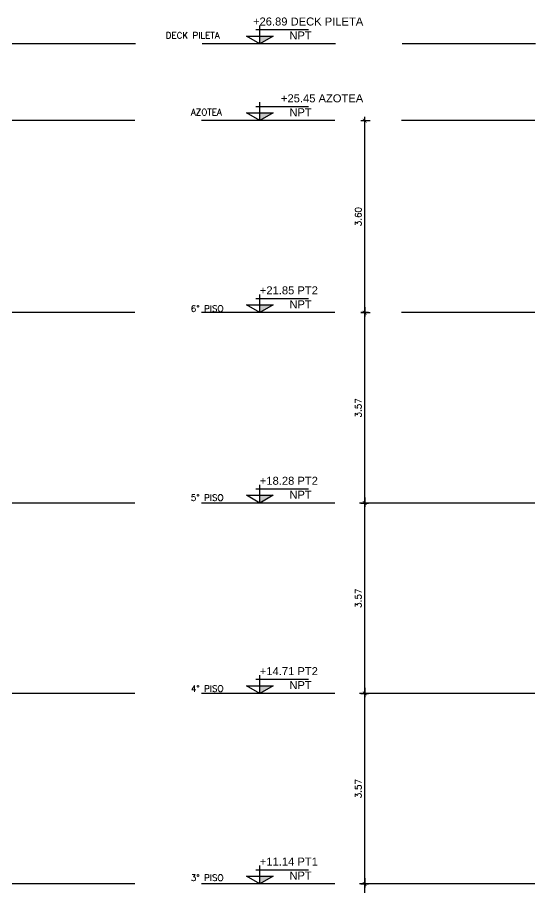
# Model space of a CAD drawing. Header units: metres. Extents: x 126 to 596, y -539 to -70.
# Drawn here: x 366.84 to 376.56, y -386.02 to -369.71 of the extents above; entities that cross this region are included whole.
import ezdxf
from ezdxf.enums import TextEntityAlignment as Align

# ---------------------------------------------------------------- set-up
doc = ezdxf.new("R2010")
doc.units = ezdxf.units.M
doc.header["$LTSCALE"] = 10
doc.linetypes.add('HIDDEN', pattern=[0.375, 0.25, -0.125])
for name, color, linetype in [('A-NIVELES', 1, 'Continuous'), ('Dr Ejes en bloque', 4, 'Continuous'), ('PISO', 251, 'Continuous'), ('TCOTA', 1, 'Continuous'), ('Texto', 3, 'Continuous')]:
    doc.layers.add(name, color=color, linetype=linetype)
doc.styles.add('Arial', font='arial.ttf')
doc.styles.add('COTAS', font='ROMANS.shx', dxfattribs={"width": 0.7})
doc.styles.add('T12', font='romans.shx', dxfattribs={"height": 0.12})
doc.dimstyles.new('DIM50', dxfattribs={"dimtxt": 0.12, "dimasz": 0.07, "dimexe": 0.1, "dimexo": 0.05, "dimgap": 0.06, "dimtad": 1, "dimzin": 4, "dimdsep": 46, "dimtxsty": 'T12', "dimblk1": 'COTA1', "dimblk2": 'COTA1', "dimsah": 1, "dimcen": 0.07, "dimclrt": 3, "dimadec": 0, "dimazin": 0, "dimtfac": 1, "dimtmove": 2, "dimatfit": 0, "dimldrblk": 'COTA1', "dimfxl": 1, "dimtolj": 1, "dimtzin": 4, "dimarcsym": 0})

# ---------------------------------------------------------------- blocks, each defined once
blk = doc.blocks.new('COTA1')
for p, q in [((-1.5, 0), (1, 0)), ((0, 1), (0, -1))]:
    blk.add_line(p, q)
at = {"const_width": 0.2}
blk.add_lwpolyline([(-0.5, -0.5), (0.5, 0.5)], dxfattribs=at)
blk = doc.blocks.new('*D66')
at = {"layer": 'Defpoints', "color": 0, "transparency": 16777216}
for p in [(568.96, -287.074), (570.313, -287.074), (568.96, -290.644)]:
    blk.add_point(p, dxfattribs=at)
at = {"layer": 'TCOTA', "color": 0, "lineweight": -2, "transparency": 16777216}
for p, q in [((570.263, -287.074), (568.86, -287.074)), ((568.96, -290.574), (568.96, -287.144)), ((569.01, -290.644), (569.06, -290.644))]:
    blk.add_line(p, q, dxfattribs=at)
at = {"layer": 'TCOTA', "color": 0, "lineweight": -2, "transparency": 16777216, "xscale": 0.07, "yscale": 0.07, "zscale": 0.07}
for p, rotation in [((568.96, -287.074), 90), ((568.96, -290.644), 270)]:
    blk.add_blockref('COTA1', p, dxfattribs=dict(at, rotation=rotation))
at = {"layer": 'TCOTA', "color": 3, "transparency": 16777216, "insert": (568.84, -288.859), "char_height": 0.12, "attachment_point": 5, "rotation": 90, "style": 'T12'}
blk.add_mtext('\\A1;3.57', dxfattribs=at)
blk = doc.blocks.new('*D67')
at = {"layer": 'Defpoints', "color": 0, "transparency": 16777216}
for p in [(568.96, -276.364), (568.96, -276.364), (570.313, -279.934)]:
    blk.add_point(p, dxfattribs=at)
at = {"layer": 'TCOTA', "color": 0, "lineweight": -2, "transparency": 16777216}
for p, q in [((569.01, -276.364), (569.06, -276.364)), ((568.96, -279.864), (568.96, -276.434)), ((570.263, -279.934), (568.86, -279.934))]:
    blk.add_line(p, q, dxfattribs=at)
at = {"layer": 'TCOTA', "color": 0, "lineweight": -2, "transparency": 16777216, "xscale": 0.07, "yscale": 0.07, "zscale": 0.07}
for p, rotation in [((568.96, -276.364), 90), ((568.96, -279.934), 270)]:
    blk.add_blockref('COTA1', p, dxfattribs=dict(at, rotation=rotation))
at = {"layer": 'TCOTA', "color": 3, "transparency": 16777216, "insert": (568.84, -278.149), "char_height": 0.12, "attachment_point": 5, "rotation": 90, "style": 'T12'}
blk.add_mtext('\\A1;3.57', dxfattribs=at)
blk = doc.blocks.new('*D68')
at = {"layer": 'Defpoints', "color": 0, "transparency": 16777216}
for p in [(568.96, -283.504), (570.313, -283.504), (570.313, -287.074)]:
    blk.add_point(p, dxfattribs=at)
at = {"layer": 'TCOTA', "color": 0, "lineweight": -2, "transparency": 16777216}
for p, q in [((570.263, -283.504), (568.86, -283.504)), ((568.96, -287.004), (568.96, -283.574)), ((570.263, -287.074), (568.86, -287.074))]:
    blk.add_line(p, q, dxfattribs=at)
at = {"layer": 'TCOTA', "color": 0, "lineweight": -2, "transparency": 16777216, "xscale": 0.07, "yscale": 0.07, "zscale": 0.07}
for p, rotation in [((568.96, -283.504), 90), ((568.96, -287.074), 270)]:
    blk.add_blockref('COTA1', p, dxfattribs=dict(at, rotation=rotation))
at = {"layer": 'TCOTA', "color": 3, "transparency": 16777216, "insert": (568.84, -285.289), "char_height": 0.12, "attachment_point": 5, "rotation": 90, "style": 'T12'}
blk.add_mtext('\\A1;3.57', dxfattribs=at)
blk = doc.blocks.new('*D69')
at = {"layer": 'Defpoints', "color": 0, "transparency": 16777216}
for p in [(568.96, -279.934), (570.313, -279.934), (570.313, -283.504)]:
    blk.add_point(p, dxfattribs=at)
at = {"layer": 'TCOTA', "color": 0, "lineweight": -2, "transparency": 16777216}
for p, q in [((570.263, -279.934), (568.86, -279.934)), ((568.96, -283.434), (568.96, -280.004)), ((570.263, -283.504), (568.86, -283.504))]:
    blk.add_line(p, q, dxfattribs=at)
at = {"layer": 'TCOTA', "color": 0, "lineweight": -2, "transparency": 16777216, "xscale": 0.07, "yscale": 0.07, "zscale": 0.07}
for p, rotation in [((568.96, -279.934), 90), ((568.96, -283.504), 270)]:
    blk.add_blockref('COTA1', p, dxfattribs=dict(at, rotation=rotation))
at = {"layer": 'TCOTA', "color": 3, "transparency": 16777216, "insert": (568.84, -281.719), "char_height": 0.12, "attachment_point": 5, "rotation": 90, "style": 'T12'}
blk.add_mtext('\\A1;3.57', dxfattribs=at)
blk = doc.blocks.new('*D70')
at = {"layer": 'Defpoints', "color": 0, "transparency": 16777216}
for p in [(568.96, -272.764), (568.96, -272.764), (568.96, -276.364)]:
    blk.add_point(p, dxfattribs=at)
at = {"layer": 'TCOTA', "color": 0, "lineweight": -2, "transparency": 16777216}
for p, q in [((569.01, -272.764), (569.06, -272.764)), ((568.96, -276.294), (568.96, -272.834)), ((569.01, -276.364), (569.06, -276.364))]:
    blk.add_line(p, q, dxfattribs=at)
at = {"layer": 'TCOTA', "color": 0, "lineweight": -2, "transparency": 16777216, "xscale": 0.07, "yscale": 0.07, "zscale": 0.07}
for p, rotation in [((568.96, -272.764), 90), ((568.96, -276.364), 270)]:
    blk.add_blockref('COTA1', p, dxfattribs=dict(at, rotation=rotation))
at = {"layer": 'TCOTA', "color": 3, "transparency": 16777216, "insert": (568.84, -274.564), "char_height": 0.12, "attachment_point": 5, "rotation": 90, "style": 'T12'}
blk.add_mtext('\\A1;3.60', dxfattribs=at)
blk = doc.blocks.new('NivelGen')
blk.add_hatch(color=256).paths.add_polyline_path([(0.251, 0.145), (0, 0.145), (0, 0)])
for p, q in [((0, 0), (0, 0.343)), ((-0.077, 0.266), (0.913, 0.266))]:
    blk.add_line(p, q)
at = {"const_width": 0.01}
blk.add_lwpolyline([(-0.251, 0.145), (0, 0), (0.251, 0.145)], dxfattribs=at)
blk.add_lwpolyline([(0, 0), (-0.251, 0.145), (0.251, 0.145), (0, 0)])
at = {"style": 'COTAS', "width": 0.7}
for tag, p in [('NIVEL', (0.973, 0.365)), ('NPT.INT', (0.973, 0.048))]:
    blk.add_attdef(tag, text='', height=0.2, dxfattribs=at).set_placement(p, align=Align.RIGHT)
blk = doc.blocks.new('niveles')
at = {"layer": 'PISO', "linetype": 'HIDDEN'}
for p, q in [((572.165, -271.324, 0), (533.187, -271.324, 0)), ((572.152, -272.764), (533.455, -272.764)), ((572.152, -276.364), (533.455, -276.364)), ((572.152, -279.934), (533.455, -279.934)), ((572.152, -283.504), (533.455, -283.504)), ((572.152, -287.074), (533.455, -287.074))]:
    blk.add_line(p, q, dxfattribs=at)
at = {"layer": 'A-NIVELES'}
ref = blk.add_blockref('NivelGen', (566.994, -271.324, 0), dxfattribs=at)
ref.add_attrib('NIVEL', '+26.89 DECK PILETA', dxfattribs={"layer": '0', "height": 0.15, "style": 'Arial'}).set_placement((568.933, -270.981, 0), align=Align.RIGHT)
ref.add_attrib('NPT.INT', 'NPT', dxfattribs={"layer": '0', "height": 0.15, "style": 'Arial'}).set_placement((567.967, -271.243, 0), align=Align.RIGHT)
ref = blk.add_blockref('NivelGen', (566.994, -272.764), dxfattribs=at)
ref.add_attrib('NIVEL', '+25.45 AZOTEA', dxfattribs={"layer": '0', "height": 0.15, "style": 'Arial'}).set_placement((568.933, -272.421), align=Align.RIGHT)
ref.add_attrib('NPT.INT', 'NPT', dxfattribs={"layer": '0', "height": 0.15, "style": 'Arial'}).set_placement((567.967, -272.683), align=Align.RIGHT)
ref = blk.add_blockref('NivelGen', (566.994, -276.364), dxfattribs=at)
ref.add_attrib('NIVEL', '+21.85 PT2', dxfattribs={"layer": '0', "height": 0.15, "style": 'Arial'}).set_placement((568.083, -276.021), align=Align.RIGHT)
ref.add_attrib('NPT.INT', 'NPT', dxfattribs={"layer": '0', "height": 0.15, "style": 'Arial'}).set_placement((567.967, -276.283), align=Align.RIGHT)
ref = blk.add_blockref('NivelGen', (566.994, -279.934), dxfattribs=at)
ref.add_attrib('NIVEL', '+18.28 PT2', dxfattribs={"layer": '0', "height": 0.15, "style": 'Arial'}).set_placement((568.083, -279.591), align=Align.RIGHT)
ref.add_attrib('NPT.INT', 'NPT', dxfattribs={"layer": '0', "height": 0.15, "style": 'Arial'}).set_placement((567.967, -279.853), align=Align.RIGHT)
ref = blk.add_blockref('NivelGen', (566.994, -283.504), dxfattribs=at)
ref.add_attrib('NIVEL', '+14.71 PT2', dxfattribs={"layer": '0', "height": 0.15, "style": 'Arial'}).set_placement((568.083, -283.161), align=Align.RIGHT)
ref.add_attrib('NPT.INT', 'NPT', dxfattribs={"layer": '0', "height": 0.15, "style": 'Arial'}).set_placement((567.967, -283.423), align=Align.RIGHT)
ref = blk.add_blockref('NivelGen', (566.994, -287.074), dxfattribs=at)
ref.add_attrib('NIVEL', '+11.14 PT1', dxfattribs={"layer": '0', "height": 0.15, "style": 'Arial'}).set_placement((568.083, -286.731), align=Align.RIGHT)
ref.add_attrib('NPT.INT', 'NPT', dxfattribs={"layer": '0', "height": 0.15, "style": 'Arial'}).set_placement((567.967, -286.993), align=Align.RIGHT)
at = {"layer": 'Texto', "style": 'T12'}
for s, p in [('DECK PILETA', (565.228, -271.226, 0)), ('AZOTEA', (565.701, -272.666)), ('6° PISO', (565.701, -276.348)), ('5° PISO', (565.701, -279.893)), ('4° PISO', (565.701, -283.473)), ('3° PISO', (565.701, -287.019))]:
    blk.add_text(s, height=0.12, dxfattribs=at).set_placement(p)
at = {"layer": 'TCOTA'}
for base, p1, p2, picture, middle in [((568.96, -272.764), (568.96, -276.364), (568.96, -272.764), '*D70', (568.84, -274.564)), ((568.96, -276.364), (570.313, -279.934), (568.96, -276.364), '*D67', (568.84, -278.149)), ((568.96, -279.934), (570.313, -283.504), (570.313, -279.934), '*D69', (568.84, -281.719)), ((568.96, -283.504), (570.313, -287.074), (570.313, -283.504), '*D68', (568.84, -285.289)), ((568.96, -287.074), (568.96, -290.644), (570.313, -287.074), '*D66', (568.84, -288.859))]:
    dim = blk.add_linear_dim(base=base, p1=p1, p2=p2, angle=90, dimstyle='DIM50', override={"dimarcsym": 1}, dxfattribs=at)
    dim.commit()
    dim.dimension.update_dxf_attribs({"geometry": picture, "text_midpoint": middle})

msp = doc.modelspace()

# ---------------------------------------------------------------- block references
at = {"layer": 'Dr Ejes en bloque'}
msp.add_blockref('niveles', (-195.608, -98.881, 0), dxfattribs=at)

doc.saveas('drawing.dxf')
